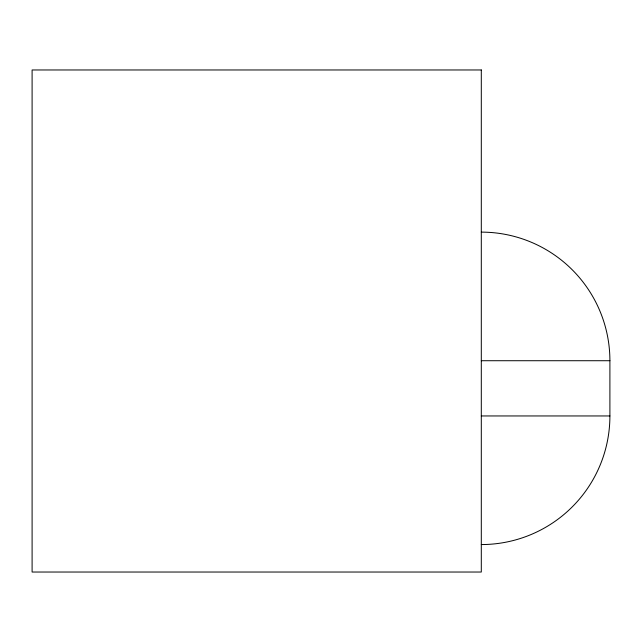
<?xml version="1.0" encoding="UTF-8"?>
<svg xmlns="http://www.w3.org/2000/svg" width="642" height="642" viewBox="0 0 642 642"><rect width="100%" height="100%" fill="white"/><g stroke="black" fill="none" stroke-linecap="round" stroke-linejoin="round"><path stroke-width="0.96" d="M481.299 360.724L609.9 360.724L609.9 415.952A128.601 128.601 0 0 1 481.299 544.56M481.299 415.952L609.9 415.952M481.299 232.123A128.601 128.601 0 0 1 609.9 360.724M481.299 69.97L32.1 69.97L32.1 572.03L481.299 572.03L481.299 69.97"/></g></svg>
